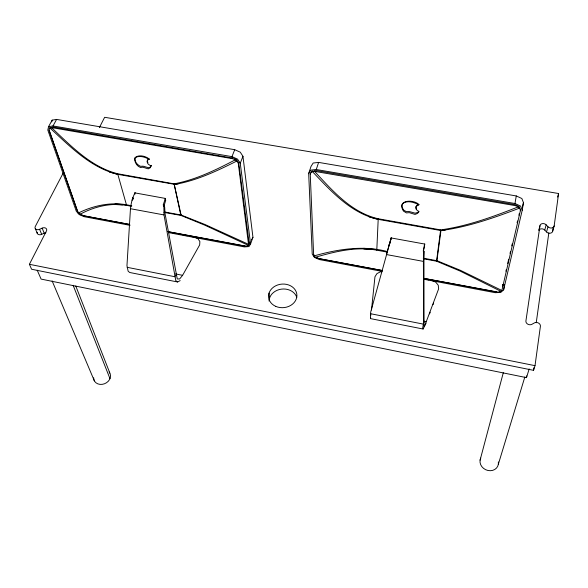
<?xml version="1.0" encoding="UTF-8"?>
<svg xmlns="http://www.w3.org/2000/svg" width="588" height="588" viewBox="0 0 588 588"><rect width="100%" height="100%" fill="white"/><g stroke="black" fill="none" stroke-linecap="round" stroke-linejoin="round"><path stroke-width="0.88" d="M81.879 214.987L83.849 215.833L129.794 224.491L83.834 215.781L79.806 214.392L78.233 213.062L49.142 130.587L49.017 128.919L49.98 128.03L52.979 127.839L231.804 158.562A6.152 4.601 28 0 1 235.068 159.943L236.648 161.127A6.196 4.028 10.6 0 1 238.338 163.765L248.658 245.49L246.556 246.21L244.211 246.004L167.639 231.628M391.277 237.611L370.675 312.118L370.491 318.615L423.103 329.015L422.728 327.891L423.61 322.518L423.404 261.395L423.948 251.223L423.242 251.091L424.756 243.961M370.719 313.764L370.771 315.352M387.507 252.156L376.805 250.179A7.548 0.764 -79.5 0 1 376.82 249.613L378.194 219.361A7.872 0.831 -79.7 0 1 378.231 218.751C351.426 212.599 332.463 190.703 314.558 171.358L311.464 171.887L310.229 174.055M165.382 198.347L163.192 204.999L163.839 205.116L164.008 214.929L175.783 280.623L177.605 281.983L180.178 280.594M135.144 192.585C132.432 197.546 131.087 203.125 130.463 208.711L126.957 265.732L128.14 271.193L129.683 272.487L177.605 281.983M390.836 239.816L390.961 237.912L424.712 244.049L424.507 245.946L424.117 245.88M371.491 309.979L374.96 276.772L376.945 273.604L380.612 271.715L382.288 271.671M423.948 251.223L424.036 322.415L423.603 326.009L424.462 325.693L426.271 321.651L438.641 288.848L438.236 285.187L435.671 282.1L431.651 280.388M520.292 210.798A6.674 4.079 -3.3 0 0 519.432 208.174L518.013 206.961C492.972 216.803 467.416 226.189 440.632 229.901L436.553 261.204L459.941 270.987L501.152 291.457L501.865 290.479L520.542 209.953L520.218 209.122M424.066 258.904L436.553 261.204A7.637 2.029 -69.4 0 0 436.891 260.844L440.949 230.569C468.055 227.034 494.001 217.847 519.432 208.174M63.342 172.74L35.302 226.468A3.418 2.528 -18.9 0 0 35.956 229.21A3.418 2.528 -18.9 0 0 39.587 229.298L42.16 228.137A3.425 2.543 -18.8 0 1 45.79 228.218A3.425 2.543 -18.8 0 1 46.459 230.966L29.4 264.299L31.598 269.245L533.544 370.337L535.014 365.662L540.401 326.303A3.793 3.058 16.5 0 0 538.498 323.055A3.793 3.058 16.5 0 0 534.36 322.93L531.927 324.297A3.778 3.043 15.9 0 1 527.796 324.172A3.778 3.043 15.9 0 1 525.915 320.938L539.975 225.674A3.521 2.661 12.1 0 1 542.467 223.616A3.521 2.661 12.1 0 1 546.156 224.844L547.972 226.748A3.521 2.653 12.4 0 0 551.676 227.982A3.521 2.653 12.4 0 0 554.161 225.917L558.6 193.525L104.649 117.291L99.343 127.655M533.544 370.337L533.911 367.662M538.828 230.224A3.499 2.653 12.2 0 1 544.745 230.055L546.553 231.959A3.499 2.646 12.5 0 0 550.228 233.186A3.499 2.646 12.5 0 0 552.698 231.128L553.19 227.541M536.227 322.768L548.832 232.914M37.206 270.201L41.094 279.094L526.495 377.636L526.752 375.82M423.948 279.263L495.17 292.684L500.726 292.457L503.607 289.913L522.225 210.239L523.46 202.662L521.865 198.509L516.271 195.944L318.608 162.398L313.154 163.03L311.03 166.397L308.678 173.475L312.221 254.016L314.389 257.404L319.365 259.565L381.575 271.281M502.586 286.172L502.872 284.467M502.681 286.202L502.968 284.489M503.607 289.913L504.504 284.519M522.225 210.239L520.615 206.094L514.985 203.521L516.271 195.944M370.491 318.615L370.661 317.667M423.529 250.569L424.536 245.85M389.873 243.616L390.755 239.801M168.734 232.642L244.329 246.909L248.967 246.57L250.576 243.939L252.95 237.295L242.954 156.305L240.271 152.174L234.722 149.697L56.602 119.415L52.163 120.136L48.547 126.655L47.804 130.051L76.286 211.195L79.211 214.583L84.143 216.685L130.036 225.344M49.51 128.941L49.657 128.265M51.781 121.848L52.163 120.136M505.886 271.171L506.393 269.407M507.679 263.512L508.679 259.212M509.987 253.391L510.494 251.635M511.758 245.872L512.192 243.939M517.095 222.734L517.506 220.956M518.91 215.186L519.322 213.407M522.423 207.108L523.46 202.662M163.898 206.307L165.743 200.243M416.414 208.997L416.039 206.579L418.921 204.506C413.761 199.2 396.268 199.516 403.441 211.077L406.426 212.915L409.248 212.636L415.018 214.414L417.487 213.451L419.053 211.606L416.561 209.82A5.101 3.778 12.9 0 1 416.039 206.579L417.127 205.271L418.921 204.506M538.836 230.018L539.975 225.674M480.08 460.161L503.306 372.711M544.745 230.055L546.156 224.844M546.553 231.959L547.972 226.748M557.622 197.061L558.6 193.525M552.698 231.128L554.161 225.917M132.094 200.31L132.873 197.752L133.226 199.067M498.359 464.182L524.841 376.974M526.495 377.636L529.171 368.911M388.83 245.857L389.675 243.175L386.382 254.545L423.404 261.395M389.859 242.329L390.895 239.059M308.678 173.475L310.795 170.123L316.271 169.513L318.608 162.398M248.849 244.424L249.694 242.065M180.95 215.414L164.015 212.408M429.563 313.867L430.195 312.184M433.047 304.628L433.679 302.945M235.068 159.936C215.7 170.02 195.723 179.818 174.092 183.846L181.104 215.017L164.736 212.003M250.576 243.939L240.257 163.243L242.954 156.305M238.338 163.765L238.978 162.119M48.547 126.655L53.001 125.95L231.966 156.636L234.722 149.697M231.804 158.562L232.458 156.915M426.087 323.106L423.103 329.015M150.991 166.014L151.285 165.368L150.477 166.97L148.588 167.72L143.068 166.169L140.583 166.323C137.533 165.088 135.071 162.229 134.755 158.9L135.122 157.694C139.047 155.173 145.273 156.945 149.014 159.37L149.19 158.981C145.714 156.107 138.915 154.387 135.225 157.466C133.726 161.443 136.659 166.088 140.451 167.506L142.811 167.183L148.198 168.859L150.087 167.867L150.991 166.014L148.411 164.28A4.888 3.388 29.7 0 1 147.198 161.083L147.823 159.76L149.19 158.981M53.001 125.95L56.602 119.415M163.839 205.116L164.706 207.321L165 213.422L177.26 278.947L179.656 278.947L182.596 275.316L199.655 244.953L199.876 241.565L197.965 238.706L194.452 237.133M251.341 239.941L251.745 239.287M252.142 238.625L252.95 237.295M248.246 245.262L246.997 245.857M248.562 244.74L249.209 243.682L238.743 162.986L238.199 162.163M310.655 173.078L310.229 173.739L313.617 254.582C313.874 257.36 317.064 258.154 319.335 258.669L382.523 270.561L319.335 258.72L316.351 257.419M311.081 172.409L311.934 171.064L313.022 170.946M418.707 211.423L417.671 212.466L415.165 213.172L409.27 211.526L406.293 211.629L403.802 210.151L402.515 208.167L401.957 206.109L402.251 204.168C406.249 199.758 414.452 202.199 418.825 204.925M499.8 291.67L500.381 291.163M174.401 184.301L117.835 174.364C90.523 167.705 70.009 146.441 49.98 128.03M236.648 161.127C216.854 171.034 196.443 180.737 174.46 184.492A7.6 5.66 -10.4 0 1 174.195 184.434M79.806 214.392C95.388 205.998 113.668 201.78 131.124 206.329M149.014 159.37L147.728 159.98L147.191 161.075L147.926 162.692M312.404 171.586C330.978 191.122 350.801 213.231 378.194 219.361L440.941 230.562L445.608 229.879M37.162 232.216A3.396 2.521 -19 0 0 38.374 234.45A3.396 2.521 -19 0 0 41.66 234.355L44.21 233.193A3.403 2.536 -18.9 0 1 45.915 232.797M78.233 213.062C94.734 204.918 113.734 201.184 131.815 205.918M501.152 291.457L498.11 292.06L495.368 291.802L424.051 278.374M315.315 257.257C335.197 251.576 356.063 246.35 376.805 250.179M314.007 255.92C337.835 249.216 363.149 245.034 387.529 251.59M423.61 322.518L424.036 322.415M178.377 183.757L174.46 184.492M49.811 127.581L50.7 127.442M51.59 127.302L53.368 127.023L233.23 158.194M314.117 170.821L316.307 170.579L514.75 204.58L519.248 206.638L519.895 208.299M245.137 245.997L167.624 231.569M496.47 291.802L424.044 278.433M115.402 204.528L122.473 204.984M115.064 203.874L126.479 204.933A7.196 2.55 -79.9 0 0 126.685 205.506M363.818 248.944L372.042 249.569M363.707 248.298L376.82 249.613M175.121 275.213L176.341 275.265M52.979 127.839L51.67 127.758C71.126 146.037 90.949 167.007 117.688 173.754L174.092 183.846L180.751 214.958A7.277 2.183 -79.8 0 0 180.861 215.399L204.646 225.108L248.658 245.49M316.043 171.461L314.558 171.358L514.588 205.513A6.6 5.035 6.9 0 1 518.006 206.961M440.544 230.481A8.034 6.218 6.4 0 0 440.846 230.533L440.941 230.562M316.271 169.513L514.985 203.521M378.231 218.751L440.632 229.901L440.846 230.356M165.331 200.265L165.235 198.406L134.659 192.842L135.005 194.128M389.124 245.042L389.557 245.123M423.235 258.176L436.619 260.646A7.71 6.159 7 0 0 437.002 260.734M130.463 208.711L164.008 214.929M424.47 279.035L428.961 279.881M173.122 233.113L174.901 233.443M179.34 234.281L181.119 234.619M182.897 234.95L187.337 235.795M191.784 236.633L193.562 236.964M423.566 321.114L426.271 321.651M175.452 273.912L182.596 275.316M370.58 313.72L423.286 324.098M127.155 267.32L175.121 276.772M29.4 264.299L535.014 365.662M369.051 216.869L378.194 219.361M109.346 172.034L117.835 174.364L126.479 204.933M181.104 215.017L204.778 224.418L248.856 244.468M437.002 260.712L460.411 270.318L501.865 290.479M80.887 214.569L79.314 213.473M231.966 156.636L237.552 159.12L240.257 163.243M234.34 158.694L236.574 159.686L237.655 161.34M78.733 212.797L77.557 211.437L49.208 130.293M314.051 254.957L314.484 255.633M52.126 280.917L94.352 380.848M35.251 228.46L37.353 233.517M39.587 229.298L41.66 234.355M42.16 228.137L44.21 233.193M73.132 285.29L109.985 378.679M75.786 286.033L109.831 373.049M269.054 293.089L269.598 297.991M132.807 197.744L132.947 199.016M269.076 301.041A14.105 11.76 -5.3 0 1 281.358 289.142A14.105 11.76 -5.3 0 1 296.749 297.271M498.367 461.977A9.423 8.283 24.8 0 1 487.915 470.474A9.423 8.283 24.8 0 1 480.741 458.103M109.118 372.013A8.673 7.188 -23.8 0 1 104.451 383.78A8.673 7.188 -23.8 0 1 93.661 377.79M181.089 215.039A7.306 5.63 -11.2 0 1 180.744 214.98M117.835 174.364A7.49 2.756 -80.6 0 1 117.688 173.754M275.699 306.348A14.208 11.804 -5.3 0 0 296.911 295.397A14.208 11.804 -5.3 0 0 275.551 285.878A14.208 11.804 -5.3 0 0 275.699 306.348"/></g></svg>
